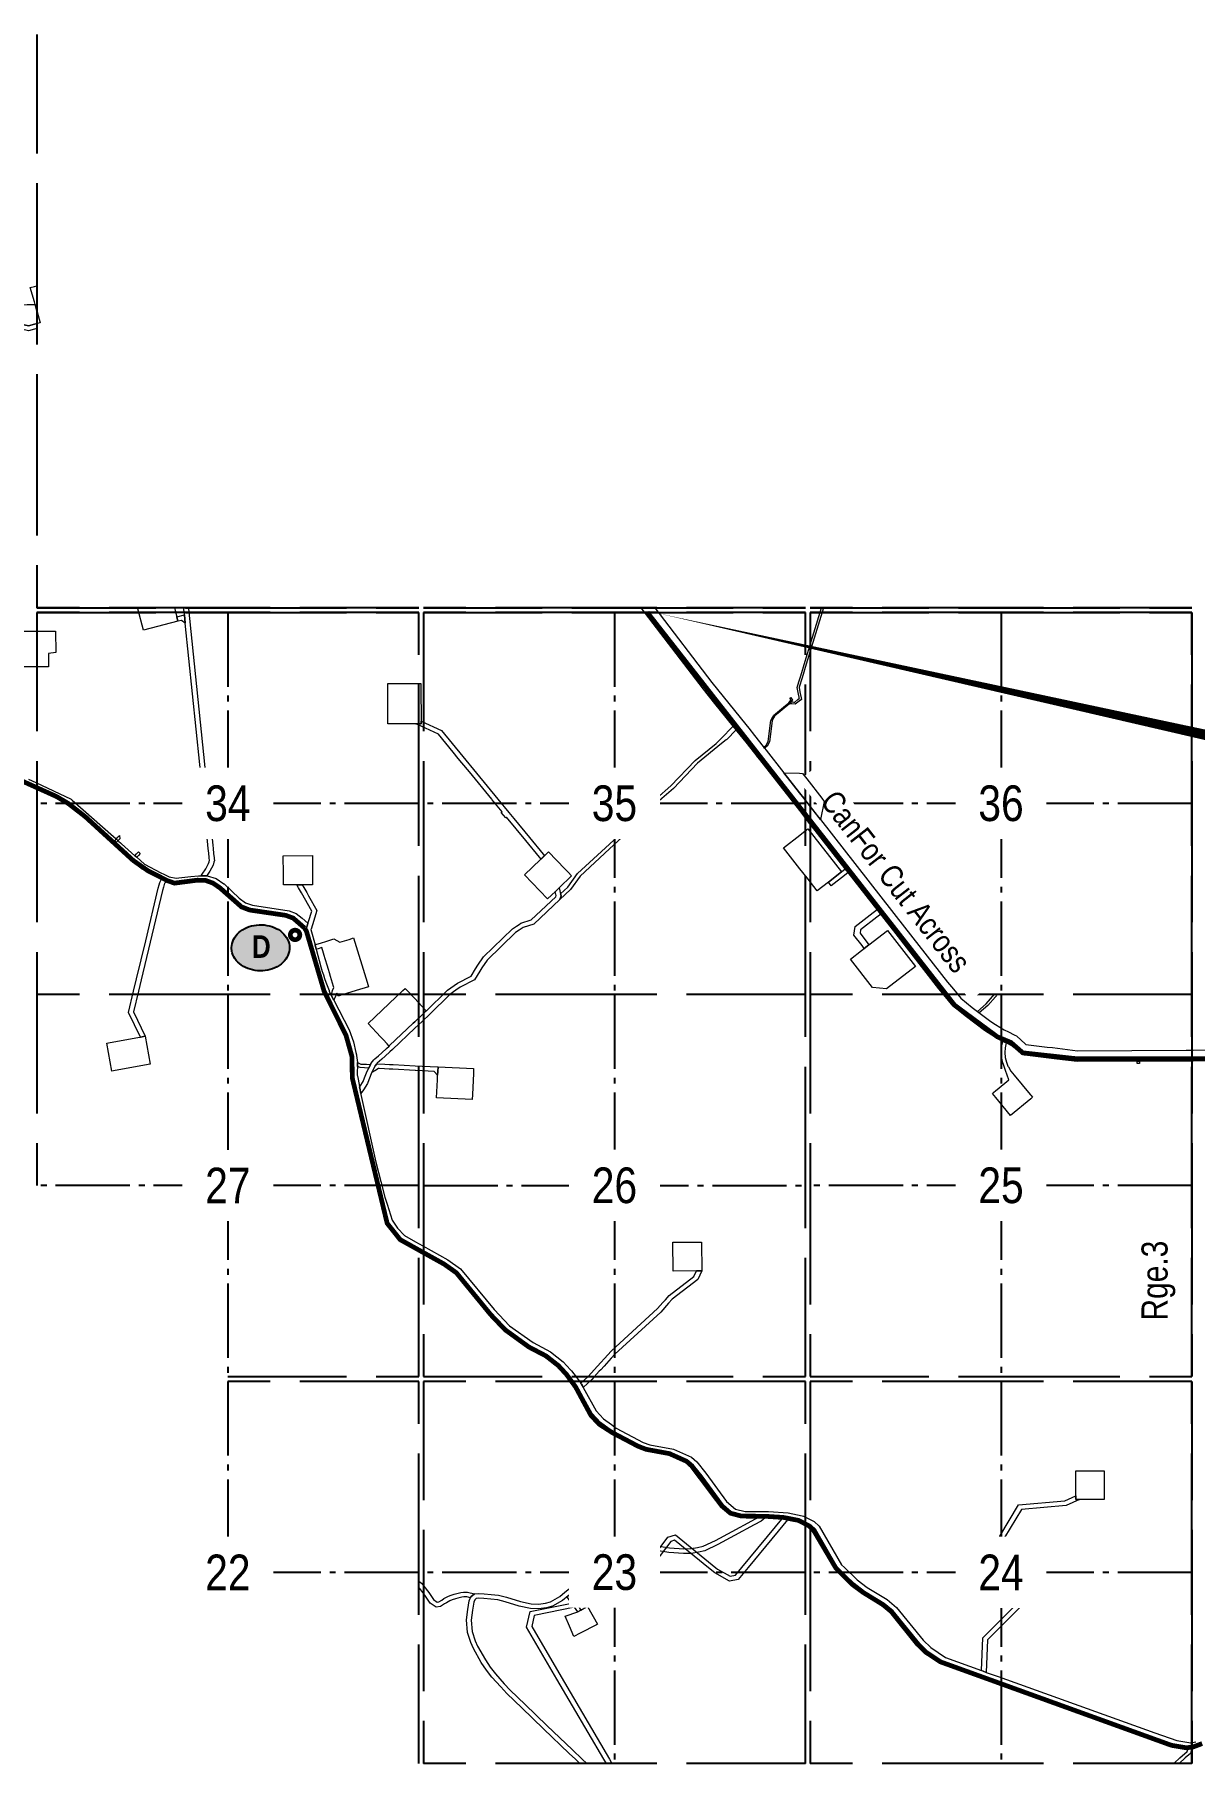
# Model space of a CAD drawing. Extents: x 399452 to 415540, y 6060435 to 6067869.
# Drawn here: x 410465 to 410953, y 6060435 to 6061162 of the extents above; entities that cross this region are included whole.
import ezdxf
from ezdxf.enums import TextEntityAlignment as Align

# ---------------------------------------------------------------- set-up
doc = ezdxf.new("R2010")
doc.units = 0
doc.header["$LTSCALE"] = 5
doc.linetypes.add('foc-QUARTERLINE', pattern=[33, 25, -3, 2, -3])
doc.linetypes.add('foc-UNSURVEYED', pattern=[12.5, 10, -2.5])
for name, color, linetype in [('33', 20, 'Continuous'), ('L-QSEC', 8, 'foc-QUARTERLINE'), ('L-USEC', 7, 'foc-UNSURVEYED'), ('P-PROPOSED', 10, 'Continuous'), ('S-7', 6, 'Continuous')]:
    doc.layers.add(name, color=color, linetype=linetype)
doc.layers.add('AS-ROUTEMAP', color=35, linetype='Continuous', lineweight=0)
doc.styles.add('100L', font='ARIALN.TTF', dxfattribs={"height": 11})
doc.styles.add('120', font='ARIALN.TTF', dxfattribs={"height": 13})
doc.styles.add('BOLD', font='ARIALNB.TTF')
doc.styles.add('TXT', font='ARIALN.TTF', dxfattribs={"height": 0.2})

# ---------------------------------------------------------------- blocks, each defined once
blk = doc.blocks.new('AA')
at = {"const_width": 4}
blk.add_lwpolyline([(-1, 0, 1), (1, 0, 1)], format="xyb", close=True, dxfattribs=at)
blk.add_circle((0, 0), 2)
blk = doc.blocks.new('Route_Letters')
h = blk.add_hatch(color=255)
h.dxf.hatch_style = 1
edge = h.paths.add_edge_path()
edge.add_ellipse((-0.12, 0.46), major_axis=(-11.97, 0), ratio=0.789318, start_angle=0, end_angle=360)
at = {"color": 5}
blk.add_open_spline([(-12.34, 0.46), (-12.34, -0.25), (-12.24, -0.97), (-11.72, -2.79), (-11.14, -3.88), (-9.56, -5.81), (-8.54, -6.66), (-6.22, -8.02), (-4.9, -8.54), (-2.12, -9.17), (-0.66, -9.3), (2.22, -9.13), (3.64, -8.84), (6.27, -7.89), (7.48, -7.22), (9.54, -5.6), (10.38, -4.64), (11.6, -2.54), (11.97, -1.4), (12.18, 0.91), (12.02, 2.08), (11.2, 4.3), (10.54, 5.35), (8.8, 7.2), (7.72, 7.99), (5.29, 9.24), (3.93, 9.68), (1.11, 10.18), (-0.35, 10.23), (-3.22, 9.91), (-4.61, 9.55), (-7.16, 8.47), (-8.32, 7.75), (-10.24, 6.02), (-11, 5.02), (-12.05, 2.86), (-12.32, 1.7), (-12.34, 0.52), (-12.34, 0.49), (-12.34, 0.46)], degree=3, knots=[0, 0, 0, 0, 0.219529, 0.219529, 0.575727, 0.575727, 0.931924, 0.931924, 1.288121, 1.288121, 1.644318, 1.644318, 2.000515, 2.000515, 2.356712, 2.356712, 2.712909, 2.712909, 3.069107, 3.069107, 3.425304, 3.425304, 3.781501, 3.781501, 4.137698, 4.137698, 4.493895, 4.493895, 4.850092, 4.850092, 5.20629, 5.20629, 5.562487, 5.562487, 5.918684, 5.918684, 6.274881, 6.274881, 6.283185, 6.283185, 6.283185, 6.283185], dxfattribs=at)
at = {"color": 14, "style": 'BOLD'}
blk.add_attdef('A', text='', height=9.5, dxfattribs=at).set_placement((0.22, 0.98), align=Align.MIDDLE)

msp = doc.modelspace()

# ---------------------------------------------------------------- linework, layer by layer
at = {"layer": 'AS-ROUTEMAP', "flags": 128}
for points in [[(410466.173, 6061045.717), (410465.411, 6061048.553), (410465.1, 6061049.637), (410463.372, 6061055.648), (410465.081, 6061056.121), (410466.173, 6061056.424)], [(410466.173, 6061038.411), (410465.133, 6061038.131), (410462.622, 6061037.456), (410462.119, 6061037.567), (410423.738, 6061046.091), (410402.911, 6061044.711), (410387.973, 6061042.591), (410385.842, 6061042.299), (410385.13, 6061043.062), (410385.549, 6061043.451), (410386.596, 6061044.424), (410402.689, 6061046.698), (410423.876, 6061048.105), (410451.568, 6061041.954), (410462.113, 6061039.612), (410462.56, 6061039.513), (410465.127, 6061040.201), (410466.173, 6061040.482)], [(410524.027, 6060920.953), (410524.157, 6060920.451), (410524.317, 6060919.831), (410525.006, 6060917.167), (410525.506, 6060915.232), (410510.996, 6060911.481), (410508.688, 6060920.408), (410508.547, 6060920.953)], [(410529.952, 6060920.953), (410530.002, 6060920.467), (410538.239, 6060840.09), (410540.184, 6060821.103), (410540.339, 6060819.597), (410540.544, 6060817.588), (410540.569, 6060817.345), (410540.725, 6060815.824), (410540.777, 6060815.317), (410540.857, 6060814.542), (410540.647, 6060813.824), (410540.301, 6060812.636), (410538.958, 6060810.097), (410538.132, 6060808.794), (410537.74, 6060808.176), (410535.369, 6060808.168), (410535.788, 6060808.829), (410537.228, 6060811.101), (410538.438, 6060813.391), (410538.621, 6060814.017), (410538.828, 6060814.727), (410538.748, 6060815.511), (410538.696, 6060816.018), (410538.54, 6060817.539), (410538.527, 6060817.664), (410538.321, 6060819.672), (410538.167, 6060821.178), (410536.23, 6060840.084), (410528.604, 6060914.497), (410528.244, 6060918.004), (410528.013, 6060920.264), (410527.993, 6060920.461), (410527.961, 6060920.773), (410527.942, 6060920.953)], [(410797.325, 6060920.953), (410790.079, 6060897.184), (410788.312, 6060891.393), (410787.137, 6060887.537), (410787.099, 6060887.409), (410787.076, 6060887.333), (410787.1, 6060887.209), (410787.561, 6060884.809), (410787.909, 6060882.997), (410788.029, 6060882.372), (410787.12, 6060881.685), (410787.044, 6060881.628), (410785.457, 6060880.417), (410783.927, 6060880.5), (410783.032, 6060880.539), (410783.433, 6060881.045), (410783.656, 6060881.327), (410784.324, 6060881.289), (410784.853, 6060881.258), (410785.203, 6060881.238), (410786.58, 6060882.279), (410787.116, 6060882.684), (410787.151, 6060882.71), (410787.115, 6060882.892), (410787.045, 6060883.258), (410786.792, 6060884.577), (410786.254, 6060887.376), (410786.551, 6060888.356), (410787.09, 6060890.117), (410787.727, 6060892.215), (410790.07, 6060899.894), (410796.49, 6060920.953)], [(410462.66, 6060848.822), (410465.679, 6060847.394), (410480.626, 6060840.325), (410481.069, 6060839.933), (410498.355, 6060824.635), (410499.48, 6060823.639), (410500.229, 6060822.977), (410500.644, 6060822.609), (410501.386, 6060821.953), (410501.786, 6060821.599), (410507.455, 6060816.581), (410508.203, 6060815.919), (410511.469, 6060813.029), (410518.302, 6060809.438), (410519.642, 6060808.773), (410521.863, 6060807.687), (410521.863, 6060807.687), (410524.723, 6060807.171), (410525.93, 6060807.297), (410530.929, 6060807.823), (410534.2, 6060808.165), (410535.369, 6060808.168), (410537.74, 6060808.176), (410537.89, 6060808.177), (410541.627, 6060806.975), (410544.831, 6060804.837), (410544.945, 6060804.729), (410551.277, 6060798.774), (410553.992, 6060796.786), (410556.989, 6060795.73), (410572.304, 6060793.447), (410575.312, 6060792.289), (410577.816, 6060790.329), (410580.282, 6060788.226), (410580.241, 6060788.091), (410579.913, 6060787.039), (410579.544, 6060785.853), (410578.8, 6060786.487), (410576.369, 6060788.559), (410574.173, 6060790.279), (410571.718, 6060791.224), (410556.436, 6060793.503), (410552.914, 6060794.743), (410549.814, 6060797.013), (410544.955, 6060801.583), (410543.404, 6060803.042), (410540.624, 6060804.897), (410537.535, 6060805.891), (410534.323, 6060805.88), (410531.167, 6060805.551), (410526.168, 6060805.025), (410524.637, 6060804.865), (410521.142, 6060805.495), (410520.972, 6060805.579), (410518.585, 6060806.749), (410517.24, 6060807.416), (410510.161, 6060811.135), (410499.86, 6060820.257), (410499.115, 6060820.917), (410498.652, 6060821.319), (410497.908, 6060821.985), (410496.784, 6060822.981), (410479.355, 6060838.399), (410476.136, 6060839.92), (410465.687, 6060844.858), (410462.668, 6060846.285)], [(410694.731, 6060434.703), (410692.86, 6060436.493), (410690.304, 6060438.94), (410679.499, 6060449.25), (410670.323, 6060458.073), (410664.044, 6060464.147), (410661.411, 6060466.872), (410657.726, 6060471.059), (410655.383, 6060473.996), (410653.263, 6060477.193), (410649.908, 6060483.098), (410648.784, 6060485.59), (410647.422, 6060489.854), (410647.026, 6060495.046), (410647.545, 6060499.434), (410648.141, 6060503.084), (410648.843, 6060504.818), (410650.375, 6060506.002), (410652.199, 6060506.173), (410654.431, 6060506.091), (410657.41, 6060505.828), (410660.554, 6060505.441), (410663.824, 6060504.639), (410669.713, 6060502.809), (410674.202, 6060501.905), (410677.291, 6060501.703), (410680.235, 6060502.061), (410682.396, 6060502.72), (410686.265, 6060504.939), (410688.486, 6060506.694), (410690.9, 6060508.777), (410693.29, 6060510.936), (410695.658, 6060513.527), (410697.737, 6060516.449), (410698.072, 6060516.91), (410701.033, 6060520.988), (410702.986, 6060523.115), (410704.501, 6060524.217), (410706.285, 6060525.259), (410708.202, 6060526.204), (410708.378, 6060526.291), (410710.927, 6060527.093), (410714.848, 6060527.522), (410717.569, 6060527.595), (410720.374, 6060527.252), (410728.085, 6060526.133), (410732.457, 6060525.451), (410738.455, 6060524.984), (410741.543, 6060525.081), (410744.275, 6060525.492), (410746.65, 6060526.088), (410751.909, 6060528.541), (410758.856, 6060532.309), (410767.187, 6060536.826), (410769.98, 6060538.249), (410770.507, 6060538.685), (410773.653, 6060538.693), (410771.084, 6060536.568), (410768.117, 6060535.056), (410759.809, 6060530.552), (410752.808, 6060526.755), (410747.322, 6060524.196), (410744.668, 6060523.53), (410741.723, 6060523.086), (410738.409, 6060522.982), (410732.225, 6060523.464), (410727.788, 6060524.156), (410720.109, 6060525.27), (410717.474, 6060525.592), (410714.984, 6060525.526), (410711.34, 6060525.128), (410709.124, 6060524.43), (410708.21, 6060523.979), (410707.232, 6060523.497), (410705.596, 6060522.542), (410704.324, 6060521.616), (410702.584, 6060519.72), (410700.548, 6060516.917), (410699.36, 6060515.282), (410697.216, 6060512.268), (410694.701, 6060509.517), (410692.223, 6060507.278), (410689.759, 6060505.152), (410687.388, 6060503.278), (410683.195, 6060500.874), (410680.65, 6060500.098), (410677.347, 6060499.697), (410673.939, 6060499.918), (410669.218, 6060500.87), (410663.289, 6060502.712), (410660.192, 6060503.471), (410657.2, 6060503.84), (410654.306, 6060504.095), (410652.255, 6060504.171), (410651.138, 6060504.066), (410650.493, 6060503.567), (410650.078, 6060502.541), (410649.525, 6060499.155), (410649.034, 6060495.004), (410649.397, 6060490.239), (410650.653, 6060486.307), (410651.692, 6060484.005), (410654.967, 6060478.241), (410657.001, 6060475.174), (410659.259, 6060472.343), (410662.881, 6060468.227), (410665.459, 6060465.56), (410671.711, 6060459.512), (410680.882, 6060450.693), (410691.685, 6060440.385), (410695.744, 6060436.501), (410697.622, 6060434.703)], [(410705.925, 6060434.703), (410704.853, 6060436.526), (410685.084, 6060470.149), (410672.348, 6060491.976), (410673.794, 6060498.586), (410691.309, 6060502.188), (410692.91, 6060502.517), (410697.207, 6060503.401), (410708.273, 6060505.522), (410712.176, 6060506.271), (410715.281, 6060508.617), (410721.989, 6060516.975), (410724.767, 6060520.437), (410731.778, 6060529.835), (410735.077, 6060530.841), (410752.032, 6060517.055), (410752.741, 6060516.479), (410758.052, 6060513.468), (410760.326, 6060513.871), (410762.976, 6060517.085), (410780.465, 6060538.298), (410782.226, 6060538.188), (410782.852, 6060538.052), (410765.573, 6060517.092), (410761.4, 6060512.031), (410757.692, 6060511.374), (410751.609, 6060514.823), (410748.873, 6060517.047), (410734.642, 6060528.618), (410732.989, 6060528.114), (410726.349, 6060519.213), (410724.558, 6060516.982), (410716.684, 6060507.172), (410713.009, 6060504.395), (410708.28, 6060503.488), (410697.596, 6060501.44), (410694.162, 6060500.734), (410692.562, 6060500.404), (410675.469, 6060496.89), (410674.468, 6060492.31), (410686.809, 6060471.159), (410707.169, 6060436.533), (410708.244, 6060434.703)], [(410626.917, 6060511.322), (410628.079, 6060510.584), (410629.063, 6060509.328), (410631.172, 6060506.635), (410633.13, 6060503.609), (410634.704, 6060502.574), (410635.418, 6060502.699), (410636.674, 6060503.454), (410637.516, 6060504.048), (410639.154, 6060504.865), (410640.189, 6060505.39), (410641.848, 6060505.913), (410642.97, 6060506.181), (410644.603, 6060506.569), (410645.795, 6060506.769), (410647.371, 6060506.764), (410650.375, 6060506.002), (410648.843, 6060504.818), (410648.663, 6060504.374), (410647.118, 6060504.766), (410645.958, 6060504.77), (410645, 6060504.609), (410643.434, 6060504.236), (410642.382, 6060503.985), (410640.947, 6060503.533), (410640.052, 6060503.079), (410638.544, 6060502.327), (410637.766, 6060501.779), (410636.129, 6060500.794), (410634.268, 6060500.468), (410631.68, 6060502.17), (410629.543, 6060505.473), (410629.074, 6060506.072), (410626.917, 6060508.826)], [(410944.717, 6060434.703), (410944.931, 6060434.875), (410947.378, 6060437.042), (410950.479, 6060439.788), (410950.982, 6060441.458), (410951.126, 6060441.433), (410951.816, 6060441.311), (410952.542, 6060441.437), (410951.791, 6060438.948), (410951.138, 6060438.369), (410949.644, 6060437.046), (410946.999, 6060434.703)]]:
    msp.add_lwpolyline(points, dxfattribs=at)
for points in [[(410465.127, 6061040.201), (410462.56, 6061039.513), (410462.113, 6061039.612), (410451.568, 6061041.954), (410451.426, 6061048.239), (410462.088, 6061048.478), (410465.103, 6061048.546), (410465.411, 6061048.553), (410467.485, 6061040.834), (410465.127, 6061040.201)], [(410528.604, 6060914.497), (410526.992, 6060915.616), (410525.506, 6060915.232), (410525.006, 6060917.167), (410528.244, 6060918.004), (410528.604, 6060914.497)], [(410457.054, 6060911.067), (410458.076, 6060911.069), (410462.482, 6060911.082), (410465.497, 6060911.09), (410474.033, 6060911.115), (410474.059, 6060902.124), (410471.064, 6060901.64), (410471.08, 6060896.118), (410465.54, 6060896.102), (410463.554, 6060896.096), (410462.525, 6060896.093), (410462.055, 6060896.092), (410461.817, 6060896.091), (410460.242, 6060896.087), (410457.092, 6060896.078), (410456.096, 6060895.256), (410453.563, 6060893.165), (410450.989, 6060896.282), (410450.953, 6060910.45), (410456.056, 6060911.066), (410457.054, 6060911.067)], [(410624.876, 6060872.059), (410613.903, 6060872.024), (410613.848, 6060889.01), (410624.821, 6060889.045), (410627.106, 6060889.053), (410627.836, 6060889.055), (410627.841, 6060887.429), (410627.887, 6060873.27), (410627.891, 6060872.069), (410625.743, 6060872.062), (410624.876, 6060872.059)], [(410773.604, 6060862.719), (410772.513, 6060861.843), (410772.205, 6060862.237), (410773.212, 6060863.045), (410774.063, 6060864.641), (410775.19, 6060873.423), (410776.002, 6060875.071), (410776.262, 6060875.599), (410777.12, 6060876.307), (410777.947, 6060876.99), (410780.419, 6060879.03), (410782.669, 6060880.885), (410783.131, 6060881.469), (410783.642, 6060882.115), (410783.091, 6060882.895), (410783.495, 6060883.179), (410783.956, 6060882.527), (410784.263, 6060882.093), (410783.433, 6060881.045), (410783.032, 6060880.539), (410782.957, 6060880.477), (410780.71, 6060878.622), (410778.238, 6060876.582), (410777.032, 6060875.587), (410776.662, 6060875.282), (410776.331, 6060874.609), (410775.675, 6060873.277), (410774.546, 6060864.486), (410773.604, 6060862.719)], [(410664.872, 6060834.769), (410666.949, 6060832.246), (410673.517, 6060824.271), (410679.246, 6060817.313), (410679.883, 6060816.539), (410678.435, 6060815.153), (410677.798, 6060815.927), (410671.974, 6060823), (410663.908, 6060832.796), (410663.523, 6060832.478), (410661.617, 6060834.792), (410662.003, 6060835.11), (410657.859, 6060840.142), (410657.634, 6060840.414), (410648.232, 6060851.834), (410645.055, 6060855.692), (410643.547, 6060857.523), (410641.346, 6060860.196), (410635.188, 6060867.674), (410627.894, 6060871.063), (410625.743, 6060872.062), (410627.891, 6060872.069), (410627.887, 6060873.27), (410636.442, 6060869.295), (410660.217, 6060840.421), (410664.872, 6060834.769)], [(410690.77, 6060802.367), (410686.327, 6060798.195), (410686.843, 6060799.741), (410686.658, 6060800.561), (410689.637, 6060803.358), (410693.703, 6060809.054), (410707.194, 6060821.476), (410718.719, 6060832.087), (410724.742, 6060838.611), (410727.001, 6060840.605), (410733.069, 6060845.964), (410743.279, 6060856.622), (410752.192, 6060863.871), (410752.352, 6060864.036), (410754.086, 6060865.819), (410759.257, 6060871.147), (410760.527, 6060869.575), (410756.552, 6060865.487), (410756.406, 6060865.369), (410754.426, 6060863.757), (410744.298, 6060855.514), (410734.107, 6060844.882), (410729.271, 6060840.611), (410725.791, 6060837.539), (410719.779, 6060831.026), (410707.201, 6060819.446), (410694.832, 6060808.057), (410690.77, 6060802.367)], [(410499.818, 6060822.385), (410499.682, 6060822.232), (410499.592, 6060822.312), (410498.936, 6060822.897), (410499.074, 6060823.054), (410499.54, 6060823.586), (410500.243, 6060824.415), (410500.917, 6060825.155), (410501.006, 6060823.728), (410500.295, 6060822.918), (410499.818, 6060822.385)], [(410508.872, 6060816.662), (410508.203, 6060815.919), (410507.455, 6060816.581), (410508.129, 6060817.33), (410508.93, 6060818.222), (410509.674, 6060817.554), (410508.872, 6060816.662)], [(410582.116, 6060816.622), (410582.188, 6060804.412), (410579.024, 6060804.414), (410577.877, 6060804.414), (410575.575, 6060804.408), (410574, 6060804.403), (410573.497, 6060804.402), (410572.489, 6060804.392), (410569.987, 6060804.368), (410569.924, 6060811.031), (410569.91, 6060812.538), (410569.905, 6060813.04), (410569.891, 6060814.547), (410569.873, 6060816.488), (410582.116, 6060816.622)], [(410684.497, 6060801.585), (410681.168, 6060798.398), (410671.492, 6060808.507), (410681.6, 6060818.183), (410688.37, 6060811.111), (410689.757, 6060809.662), (410691.277, 6060808.075), (410686.083, 6060803.103), (410684.497, 6060801.585)], [(410511.762, 6060740.644), (410509.719, 6060740.28), (410504.733, 6060750.618), (410506.887, 6060759.603), (410508.141, 6060764.833), (410511.959, 6060780.749), (410517.268, 6060802.886), (410517.629, 6060804.39), (410517.869, 6060805.392), (410518.585, 6060806.75), (410520.972, 6060805.579), (410519.842, 6060805.049), (410519.454, 6060803.431), (410519.093, 6060801.927), (410513.902, 6060780.282), (410510.084, 6060764.367), (410508.943, 6060759.609), (410506.842, 6060750.845), (410511.762, 6060740.644)], [(410603.675, 6060718.094), (410602.514, 6060716.576), (410602.082, 6060718.824), (410602.011, 6060719.199), (410602.302, 6060719.656), (410603.547, 6060721.616), (410603.682, 6060721.962), (410604.405, 6060723.818), (410604.979, 6060725.289), (410605.26, 6060726.009), (410605.884, 6060727.237), (410606.643, 6060728.73), (410606.869, 6060729.185), (410606.919, 6060729.279), (410607.96, 6060730.677), (410608.311, 6060730.977), (410608.473, 6060731.116), (410609.91, 6060732.346), (410611.43, 6060733.648), (410613.389, 6060735.504), (410614.477, 6060736.535), (410614.666, 6060736.714), (410624.595, 6060746.123), (410625.281, 6060746.772), (410628.286, 6060749.62), (410630.074, 6060751.314), (410630.134, 6060751.371), (410638.72, 6060759.728), (410639.049, 6060759.963), (410643.256, 6060762.968), (410649.027, 6060765.954), (410650.861, 6060768.991), (410651.767, 6060770.52), (410654.22, 6060773.992), (410666.398, 6060785.802), (410668.125, 6060786.932), (410669.14, 6060787.653), (410669.915, 6060788.204), (410674.265, 6060789.611), (410684.592, 6060799.306), (410684.772, 6060799.844), (410684.4, 6060801.492), (410684.497, 6060801.585), (410686.083, 6060803.103), (410686.658, 6060800.561), (410686.843, 6060799.741), (410686.327, 6060798.195), (410675.305, 6060787.848), (410670.822, 6060786.398), (410669.25, 6060785.281), (410667.651, 6060784.236), (410655.744, 6060772.686), (410653.443, 6060769.427), (410652.633, 6060768.065), (410650.45, 6060764.44), (410644.3, 6060761.26), (410642.498, 6060759.972), (410640.004, 6060758.191), (410631.517, 6060749.93), (410628.295, 6060746.877), (410625.289, 6060744.029), (410615.843, 6060735.078), (410614.755, 6060734.047), (410612.802, 6060732.198), (410611.371, 6060730.97), (410609.429, 6060729.306), (410609.246, 6060729.069), (410608.625, 6060728.222), (410608.013, 6060727.018), (410607.184, 6060725.387), (410607.083, 6060725.185), (410606.508, 6060723.711), (410605.937, 6060722.246), (410605.355, 6060720.775), (410605.34, 6060720.715), (410603.675, 6060718.094)], [(410599.482, 6060781.992), (410605.132, 6060763.389), (410605.699, 6060761.423), (410600.541, 6060759.858), (410596.441, 6060758.613), (410595.311, 6060758.27), (410594.986, 6060758.172), (410593.018, 6060757.574), (410592.406, 6060758.808), (410591.596, 6060756.847), (410591.343, 6060756.232), (410591.163, 6060755.803), (410589.96, 6060758.141), (410590.159, 6060758.613), (410590.413, 6060759.226), (410590.664, 6060759.831), (410591.225, 6060761.18), (410591.048, 6060761.535), (410589.745, 6060765.825), (410589.309, 6060767.26), (410588.871, 6060768.703), (410588.327, 6060770.495), (410586.946, 6060775.041), (410586.89, 6060775.226), (410586.365, 6060776.954), (410586.074, 6060777.911), (410584.544, 6060777.449), (410584.067, 6060777.304), (410583.744, 6060777.211), (410583.238, 6060779.146), (410583.486, 6060779.216), (410583.963, 6060779.361), (410585.494, 6060779.823), (410586.451, 6060780.115), (410587.407, 6060780.406), (410591.232, 6060781.571), (410593.727, 6060780.238), (410597.569, 6060781.411), (410599.482, 6060781.992)], [(410614.666, 6060736.714), (410614.477, 6060736.535), (410614.353, 6060736.668), (410613.668, 6060737.398), (410611.97, 6060739.209), (410610.878, 6060740.373), (410605.593, 6060746.011), (410620.264, 6060759.912), (410621.187, 6060760.787), (410622.003, 6060759.917), (410625.249, 6060756.457), (410628.275, 6060753.232), (410629.39, 6060752.043), (410630.074, 6060751.314), (410628.286, 6060749.62), (410625.28, 6060746.772), (410624.595, 6060746.123), (410614.666, 6060736.714)], [(410499.11, 6060726.211), (410497.647, 6060725.944), (410495.541, 6060737.748), (410497.006, 6060738.014), (410508.702, 6060740.099), (410509.719, 6060740.28), (410511.762, 6060740.644), (410513.865, 6060728.841), (410499.11, 6060726.211)], [(410884.543, 6060714.336), (410876.071, 6060707.335), (410869.887, 6060714.812), (410868.43, 6060716.574), (410868.943, 6060716.999), (410869.876, 6060717.77), (410870.466, 6060718.259), (410875.359, 6060722.305), (410873.979, 6060726.208), (410873.544, 6060727.437), (410873.245, 6060728.285), (410872.944, 6060729.14), (410872.918, 6060729.21), (410872.863, 6060729.43), (410872.367, 6060731.437), (410872.154, 6060733.718), (410872.283, 6060736.005), (410872.803, 6060738.496), (410874.192, 6060737.813), (410873.774, 6060735.809), (410873.657, 6060733.745), (410873.849, 6060731.687), (410874.318, 6060729.791), (410874.345, 6060729.68), (410874.99, 6060728.12), (410875.135, 6060727.77), (410876.2, 6060725.998), (410877.601, 6060724.304), (410884.373, 6060716.11), (410884.476, 6060715.986), (410884.592, 6060715.845), (410885.243, 6060715.058), (410885.31, 6060714.976), (410884.543, 6060714.336)], [(410606.643, 6060728.73), (410605.884, 6060727.237), (410604.109, 6060727.35), (410602.282, 6060727.466), (410601.067, 6060727.939), (410601.079, 6060729.189), (410601.061, 6060729.55), (410602.594, 6060728.953), (410604.877, 6060728.827), (410606.643, 6060728.73)], [(410635.055, 6060727.773), (410634.954, 6060725.777), (410634.879, 6060724.278), (410633.457, 6060725.851), (410628.362, 6060726.109), (410625.568, 6060726.249), (410625.347, 6060726.261), (410616.023, 6060726.731), (410614.524, 6060726.807), (410612.524, 6060726.909), (410610.219, 6060727.026), (410609.998, 6060727.037), (410608.446, 6060726.128), (410607.184, 6060725.387), (410608.013, 6060727.018), (410608.625, 6060728.222), (410609.246, 6060729.069), (410612.629, 6060728.905), (410614.627, 6060728.805), (410616.125, 6060728.729), (410625.34, 6060728.264), (410628.356, 6060728.112), (410635.055, 6060727.773)], [(410649.48, 6060716.111), (410649.376, 6060714.04), (410634.401, 6060714.796), (410634.778, 6060722.284), (410634.854, 6060723.781), (410634.879, 6060724.279), (410634.954, 6060725.777), (410635.055, 6060727.773), (410650.031, 6060727.017), (410649.93, 6060725.021), (410649.48, 6060716.111)], [(410930.342, 6060729.242), (410929.987, 6060729.24), (410929.342, 6060729.238), (410929.338, 6060730.137), (410930.338, 6060730.142), (410930.342, 6060729.242)], [(410746.116, 6060641.921), (410743.887, 6060641.9), (410733.963, 6060641.808), (410733.876, 6060653.994), (410746.003, 6060654.072), (410746.116, 6060641.921)], [(410699.754, 6060596.167), (410696.161, 6060592.879), (410695.813, 6060593.509), (410695.419, 6060594.221), (410695.222, 6060594.576), (410695.151, 6060594.674), (410698.033, 6060597.31), (410698.325, 6060597.578), (410700.827, 6060600.333), (410707.922, 6060608.15), (410708.042, 6060608.282), (410727.412, 6060626.044), (410729.733, 6060628.629), (410730.735, 6060629.746), (410732.338, 6060631.533), (410742.794, 6060639.594), (410743.887, 6060641.9), (410746.116, 6060641.921), (410744.4, 6060638.3), (410733.637, 6060630.002), (410732.104, 6060628.291), (410728.768, 6060624.566), (410709.466, 6060606.866), (410707.932, 6060605.177), (410704.946, 6060601.888), (410703.542, 6060600.341), (410702.931, 6060599.668), (410700.798, 6060597.318), (410699.754, 6060596.167)], [(410915.527, 6060546.177), (410915.528, 6060545.796), (410909.737, 6060545.771), (410905.137, 6060545.75), (410903.534, 6060545.743), (410903.533, 6060546.131), (410903.528, 6060547.223), (410903.481, 6060557.738), (410915.476, 6060557.791), (410915.527, 6060546.177)], [(410903.533, 6060546.131), (410903.534, 6060545.743), (410905.137, 6060545.75), (410899.477, 6060543.235), (410880.635, 6060541.603), (410873.502, 6060529.761), (410873.311, 6060523.2), (410877.15, 6060517.304), (410880.637, 6060511.947), (410882.801, 6060503.052), (410870.732, 6060490.982), (410866.384, 6060486.634), (410865.785, 6060473.023), (410864.495, 6060473.486), (410863.816, 6060473.735), (410864.421, 6060487.498), (410870.721, 6060493.798), (410880.593, 6060503.671), (410878.776, 6060511.143), (410874.767, 6060517.3), (410871.295, 6060522.634), (410871.519, 6060530.343), (410879.448, 6060543.507), (410898.971, 6060545.198), (410903.528, 6060547.223), (410903.533, 6060546.131)], [(410694.816, 6060489.446), (410692.215, 6060488.089), (410690.332, 6060492.409), (410688.505, 6060496.598), (410693.881, 6060498.479), (410695.194, 6060499.217), (410697.519, 6060500.524), (410697.938, 6060500.76), (410702.142, 6060493.265), (410701.715, 6060493.042), (410694.816, 6060489.446)], [(410695.194, 6060499.217), (410693.881, 6060498.479), (410693.196, 6060499.475), (410692.526, 6060500.397), (410691.268, 6060502.179), (410689.38, 6060504.853), (410689.417, 6060504.882), (410689.759, 6060505.152), (410690.533, 6060505.819), (410692.87, 6060502.509), (410694.129, 6060500.727), (410695.194, 6060499.217)]]:
    msp.add_lwpolyline(points, close=True, dxfattribs=at)
at = {"layer": 'L-QSEC', "color": 253, "ltscale": 0.25}
for p, q in [((410546.545, 6060918.943), (410546.545, 6060838.572)), ((410709.298, 6060918.943), (410709.298, 6060838.572)), ((410872.051, 6060918.943), (410872.051, 6060838.572)), ((410546.545, 6060838.572), (410466.173, 6060838.572)), ((410546.545, 6060838.572), (410546.545, 6060758.2)), ((410626.917, 6060838.572), (410546.545, 6060838.572)), ((410709.298, 6060838.572), (410628.926, 6060838.572)), ((410709.298, 6060838.572), (410709.298, 6060758.2)), ((410789.67, 6060838.572), (410709.298, 6060838.572)), ((410872.051, 6060838.572), (410791.679, 6060838.572)), ((410872.051, 6060838.572), (410872.051, 6060758.2)), ((410952.423, 6060838.572), (410872.051, 6060838.572)), ((410546.545, 6060758.2), (410546.545, 6060677.828)), ((410709.298, 6060758.2), (410709.298, 6060677.828)), ((410872.051, 6060758.2), (410872.051, 6060677.828)), ((410546.545, 6060677.828), (410466.173, 6060677.828)), ((410546.545, 6060677.828), (410546.545, 6060597.456)), ((410626.917, 6060677.828), (410546.545, 6060677.828)), ((410628.926, 6060677.828), (410709.298, 6060677.828)), ((410709.298, 6060677.828), (410709.298, 6060597.456)), ((410709.298, 6060677.828), (410789.67, 6060677.828)), ((410872.051, 6060677.828), (410791.679, 6060677.828)), ((410872.051, 6060677.828), (410872.051, 6060597.456)), ((410952.423, 6060677.828), (410872.051, 6060677.828)), ((410546.545, 6060595.447), (410546.545, 6060515.075)), ((410709.298, 6060595.447), (410709.298, 6060515.075)), ((410872.051, 6060595.447), (410872.051, 6060515.075)), ((410626.917, 6060515.075), (410546.545, 6060515.075)), ((410709.298, 6060515.075), (410628.926, 6060515.075)), ((410709.298, 6060515.075), (410709.298, 6060434.703)), ((410789.67, 6060515.075), (410709.298, 6060515.075)), ((410872.051, 6060515.075), (410791.679, 6060515.075)), ((410952.423, 6060515.075), (410872.051, 6060515.075)), ((410872.051, 6060515.075), (410872.051, 6060434.703))]:
    msp.add_line(p, q, dxfattribs=at)
at = {"layer": 'L-USEC', "color": 253}
for p, q in [((410466.173, 6061162.068), (410466.173, 6061081.697)), ((410466.173, 6061081.697), (410466.173, 6061001.325)), ((410466.173, 6061001.325), (410466.173, 6060920.953)), ((410466.173, 6060918.943), (410466.173, 6060838.572)), ((410626.917, 6060838.572), (410626.917, 6060918.943)), ((410628.926, 6060918.943), (410628.926, 6060838.572)), ((410789.67, 6060838.572), (410789.67, 6060918.943)), ((410791.679, 6060918.943), (410791.679, 6060838.572)), ((410466.173, 6060838.572), (410466.173, 6060758.2)), ((410626.917, 6060758.2), (410626.917, 6060838.572)), ((410628.926, 6060838.572), (410628.926, 6060758.2)), ((410789.67, 6060758.2), (410789.67, 6060838.572)), ((410791.679, 6060838.572), (410791.679, 6060758.2)), ((410466.173, 6060758.2), (410466.173, 6060677.828)), ((410546.545, 6060758.2), (410466.173, 6060758.2)), ((410626.917, 6060758.2), (410546.545, 6060758.2)), ((410626.917, 6060677.828), (410626.917, 6060758.2)), ((410628.926, 6060758.2), (410628.926, 6060677.828)), ((410709.298, 6060758.2), (410628.926, 6060758.2)), ((410789.67, 6060758.2), (410709.298, 6060758.2)), ((410789.67, 6060677.828), (410789.67, 6060758.2)), ((410791.679, 6060758.2), (410791.679, 6060677.828)), ((410872.051, 6060758.2), (410791.679, 6060758.2)), ((410952.423, 6060758.2), (410872.051, 6060758.2)), ((410626.917, 6060597.456), (410626.917, 6060677.828)), ((410628.926, 6060677.828), (410628.926, 6060597.456)), ((410789.67, 6060597.456), (410789.67, 6060677.828)), ((410791.679, 6060677.828), (410791.679, 6060597.456)), ((410546.545, 6060597.456), (410626.917, 6060597.456)), ((410626.917, 6060595.447), (410546.545, 6060595.447)), ((410626.917, 6060515.075), (410626.917, 6060595.447)), ((410628.926, 6060597.456), (410709.298, 6060597.456)), ((410628.926, 6060595.447), (410628.926, 6060515.075)), ((410709.298, 6060595.447), (410628.926, 6060595.447)), ((410709.298, 6060597.456), (410789.67, 6060597.456)), ((410789.67, 6060595.447), (410709.298, 6060595.447)), ((410789.67, 6060515.075), (410789.67, 6060595.447)), ((410791.679, 6060597.456), (410872.051, 6060597.456)), ((410791.679, 6060595.447), (410791.679, 6060515.075)), ((410872.051, 6060595.447), (410791.679, 6060595.447)), ((410872.051, 6060597.456), (410952.423, 6060597.456)), ((410952.423, 6060595.447), (410872.051, 6060595.447)), ((410626.917, 6060434.703), (410626.917, 6060515.075)), ((410628.926, 6060515.075), (410628.926, 6060434.703)), ((410789.67, 6060434.703), (410789.67, 6060515.075)), ((410791.679, 6060515.075), (410791.679, 6060434.703)), ((410709.298, 6060434.703), (410628.926, 6060434.703)), ((410789.67, 6060434.703), (410709.298, 6060434.703)), ((410872.051, 6060434.703), (410791.679, 6060434.703)), ((410952.423, 6060434.703), (410872.051, 6060434.703))]:
    msp.add_line(p, q, dxfattribs=at)
at = {"layer": 'L-USEC'}
for p, q in [((410546.545, 6060920.953), (410466.173, 6060920.953)), ((410466.173, 6060920.953), (410546.545, 6060920.953)), ((410546.545, 6060918.943), (410466.173, 6060918.943)), ((410466.173, 6060918.943), (410546.545, 6060918.943)), ((410626.917, 6060920.953), (410546.545, 6060920.953)), ((410546.545, 6060920.953), (410626.917, 6060920.953)), ((410626.917, 6060918.943), (410546.545, 6060918.943)), ((410546.545, 6060918.943), (410626.917, 6060918.943)), ((410709.298, 6060920.953), (410628.926, 6060920.953)), ((410628.926, 6060920.953), (410709.298, 6060920.953)), ((410709.298, 6060918.943), (410628.926, 6060918.943)), ((410628.926, 6060918.943), (410709.298, 6060918.943)), ((410789.67, 6060920.953), (410709.298, 6060920.953)), ((410709.298, 6060920.953), (410789.67, 6060920.953)), ((410789.67, 6060918.943), (410709.298, 6060918.943)), ((410709.298, 6060918.943), (410789.67, 6060918.943)), ((410872.051, 6060920.953), (410791.679, 6060920.953)), ((410791.679, 6060920.953), (410872.051, 6060920.953)), ((410872.051, 6060918.943), (410791.679, 6060918.943)), ((410791.679, 6060918.943), (410872.051, 6060918.943)), ((410952.423, 6060920.953), (410872.051, 6060920.953)), ((410872.051, 6060920.953), (410952.423, 6060920.953)), ((410952.423, 6060918.943), (410872.051, 6060918.943)), ((410872.051, 6060918.943), (410952.423, 6060918.943)), ((410952.423, 6060838.572), (410952.423, 6060918.943)), ((410952.423, 6060918.943), (410952.423, 6060838.572)), ((410952.423, 6060918.943), (410952.423, 6060838.572)), ((410952.423, 6060838.572), (410952.423, 6060918.943)), ((410952.423, 6060758.2), (410952.423, 6060838.572)), ((410952.423, 6060838.572), (410952.423, 6060758.2)), ((410952.423, 6060838.572), (410952.423, 6060758.2)), ((410952.423, 6060758.2), (410952.423, 6060838.572)), ((410952.423, 6060677.828), (410952.423, 6060758.2)), ((410952.423, 6060758.2), (410952.423, 6060677.828)), ((410952.423, 6060758.2), (410952.423, 6060677.828)), ((410952.423, 6060677.828), (410952.423, 6060758.2)), ((410952.423, 6060597.456), (410952.423, 6060677.828)), ((410952.423, 6060677.828), (410952.423, 6060597.456)), ((410952.423, 6060677.828), (410952.423, 6060597.456)), ((410952.423, 6060597.456), (410952.423, 6060677.828)), ((410952.423, 6060515.075), (410952.423, 6060595.447)), ((410952.423, 6060595.447), (410952.423, 6060515.075)), ((410952.423, 6060595.447), (410952.423, 6060515.075)), ((410952.423, 6060515.075), (410952.423, 6060595.447)), ((410952.423, 6060434.703), (410952.423, 6060515.075)), ((410952.423, 6060515.075), (410952.423, 6060434.703)), ((410952.423, 6060515.075), (410952.423, 6060434.703)), ((410952.423, 6060434.703), (410952.423, 6060515.075))]:
    msp.add_line(p, q, dxfattribs=at)
at = {"layer": 'P-PROPOSED', "color": 90, "flags": 128}
msp.add_lwpolyline([(410331.772, 6060861.503, 1.998, 1.998, 0), (410332.555, 6060860.575, 1.998, 1.998, 0), (410420.945, 6060859.79, 1.998, 1.998, 0), (410426.533, 6060859.765, 1.998, 1.998, 0), (410430.498, 6060859.328, 1.998, 1.998, 0), (410434.583, 6060858.185, 1.998, 1.998, 0), (410441.711, 6060854.849, 1.998, 1.998, 0), (410455.964, 6060849.811, 1.998, 1.998, 0), (410474.325, 6060841.539, 1.998, 1.998, 0), (410479.304, 6060838.615, 1.998, 1.998, 0), (410486.496, 6060833.045, 1.998, 1.998, 0), (410506.724, 6060814.572, 1.998, 1.998, 0), (410513.073, 6060810.156, 1.998, 1.998, 0), (410521.102, 6060806.113, 1.998, 1.998, 0), (410524.027, 6060805.056, 1.998, 1.998, 0), (410533.674, 6060806.3, 1.998, 1.998, 0), (410537.035, 6060806.238, 1.998, 1.998, 0), (410540.247, 6060805.089, 1.998, 1.998, 0), (410543.205, 6060803.075, 1.998, 1.998, 0), (410552.319, 6060795.055, 1.998, 1.998, 0), (410555.741, 6060793.749, 1.998, 1.998, 0), (410570.893, 6060791.52, 1.998, 1.998, 0), (410574.085, 6060790.328, 1.998, 1.998, 0), (410578.873, 6060786.137, 0, 0, 0)], format="xyseb", dxfattribs=at)

# ---------------------------------------------------------------- block references
at = {"xscale": 0.9988142995850777, "yscale": 0.9988142995850777, "zscale": 0.9988142995850777}
msp.add_blockref('Route_Letters', (410560.44, 6060777.388), dxfattribs=at).add_auto_attribs({'A': 'D'})
msp.add_blockref('AA', (410574.85, 6060783.273), dxfattribs=at)

# ---------------------------------------------------------------- texts
at = {"style": '100L'}
msp.add_text('Rge.3', height=10.987, rotation=89.999962, dxfattribs=at).set_placement((410942.174, 6060637.838), align=Align.CENTER)

# ---------------------------------------------------------------- next in the draw order: texts
at = {"layer": '33', "insert": (410831.595, 6060808.679), "char_height": 9.48874, "width": 114.52492, "attachment_point": 2, "rotation": 307.983292, "style": 'TXT', "bg_fill": 3, "box_fill_scale": 1.15, "bg_fill_color": 256, "bg_fill_true_color": 256, "bg_fill_transparency": 0}
msp.add_mtext('CanFor Cut Across', dxfattribs=at)
at = {"layer": 'S-7', "char_height": 14.9822, "width": 23.28069, "attachment_point": 5, "style": '120', "bg_fill": 3, "box_fill_scale": 1.5, "bg_fill_color": 256}
for s, insert, bg_fill_transparency in [('34', (410546.545, 6060838.572), 13369441), ('27', (410546.545, 6060677.828), 13369446), ('22', (410546.545, 6060515.075), 13369451)]:
    msp.add_mtext(s, dxfattribs=dict(at, insert=insert, bg_fill_transparency=bg_fill_transparency))

# ---------------------------------------------------------------- next in the draw order: linework, layer by layer
at = {"layer": 'AS-ROUTEMAP', "flags": 128}
for points in [[(410987.736, 6060730.427), (410952.999, 6060730.209), (410949.984, 6060730.19), (410930.338, 6060730.142), (410929.338, 6060730.137), (410904.063, 6060730.003), (410895.597, 6060731.012), (410893.328, 6060731.283), (410884.291, 6060732.36), (410881.945, 6060732.64), (410881.328, 6060733.101), (410880.702, 6060733.568), (410876.953, 6060736.368), (410876.688, 6060736.566), (410876.609, 6060736.625), (410874.192, 6060737.813), (410872.803, 6060738.496), (410871.163, 6060739.302), (410869.791, 6060740.148), (410865.117, 6060743.027), (410857.026, 6060749.194), (410851.879, 6060753.36), (410846.027, 6060760.442), (410845.936, 6060760.553), (410827.847, 6060783.776), (410807.694, 6060809.507), (410806.463, 6060811.08), (410792.294, 6060829.173), (410791.062, 6060830.747), (410790.314, 6060831.701), (410787.285, 6060835.569), (410783.22, 6060840.76), (410770.488, 6060857.018), (410769.589, 6060858.166), (410769.255, 6060858.592), (410768.356, 6060859.74), (410764.715, 6060864.39), (410762.215, 6060867.485), (410760.957, 6060869.041), (410760.527, 6060869.575), (410759.252, 6060871.153), (410751.598, 6060880.629), (410746.768, 6060886.61), (410720.586, 6060920.953)], [(410726.333, 6060920.953), (410750.374, 6060889.417), (410764.589, 6060871.817), (410765.846, 6060870.261), (410768.312, 6060867.208), (410771.954, 6060862.557), (410772.205, 6060862.237), (410772.513, 6060861.843), (410773.186, 6060860.984), (410780.599, 6060851.519), (410787.259, 6060843.015), (410789.014, 6060840.774), (410790.288, 6060839.147), (410794.659, 6060833.565), (410795.892, 6060831.991), (410796.043, 6060831.798), (410831.444, 6060786.593), (410849.54, 6060763.363), (410851.985, 6060760.45), (410855.118, 6060756.719), (410859.872, 6060752.771), (410867.707, 6060746.799), (410869.771, 6060745.527), (410873.375, 6060743.307), (410875.157, 6060742.431), (410877.656, 6060741.202), (410877.934, 6060741.066), (410878.58, 6060740.748), (410880.466, 6060739.014), (410882.177, 6060737.442), (410882.458, 6060737.183), (410891.442, 6060736.111), (410893.718, 6060735.839), (410904.311, 6060734.576), (410949.966, 6060734.762), (410952.981, 6060734.781), (410987.907, 6060735)], [(410954.14, 6060441.716), (410952.542, 6060441.437), (410951.816, 6060441.311), (410951.126, 6060441.433), (410950.982, 6060441.458), (410945.543, 6060442.42), (410936.193, 6060445.639), (410870.814, 6060469.095), (410863.807, 6060471.609), (410847.762, 6060477.49), (410841.297, 6060481.862), (410837.819, 6060485.186), (410826.635, 6060498.902), (410822.892, 6060502.007), (410814.6, 6060507.105), (410810.24, 6060510.372), (410803.351, 6060517.058), (410803.28, 6060517.179), (410793.89, 6060533.237), (410792.156, 6060534.893), (410791.379, 6060535.288), (410788.358, 6060536.822), (410788.256, 6060536.874), (410782.852, 6060538.052), (410782.226, 6060538.188), (410780.465, 6060538.298), (410774.157, 6060538.694), (410764.138, 6060538.668), (410759.257, 6060539.85), (410755.011, 6060543.595), (410746.192, 6060555.662), (410742.56, 6060560.189), (410740.6, 6060561.882), (410733.574, 6060565.007), (410723.66, 6060566.773), (410720.59, 6060567.963), (410709.057, 6060574.051), (410708.036, 6060574.789), (410703.368, 6060578.165), (410699.93, 6060581.947), (410694.637, 6060591.516), (410693.895, 6060592.858), (410693.538, 6060593.503), (410690.669, 6060597.29), (410689.65, 6060598.636), (410688.138, 6060600.298), (410686.361, 6060602.254), (410681.307, 6060606.226), (410674.042, 6060610.047), (410663.851, 6060617.309), (410657.104, 6060624.353), (410643.185, 6060641.27), (410638.155, 6060644.847), (410628.608, 6060650.18), (410625.587, 6060651.867), (410619.67, 6060655.172), (410616.345, 6060658.746), (410613.872, 6060662.36), (410611.673, 6060669.423), (410610.728, 6060672.32), (410608.875, 6060679.48), (410606.884, 6060687.177), (410600.638, 6060715.753), (410600.089, 6060718.615), (410599.797, 6060720.135), (410599.507, 6060721.647), (410599.215, 6060723.167), (410599.028, 6060724.141), (410599.034, 6060724.738), (410599.08, 6060729.148), (410598.73, 6060732.216), (410598.569, 6060732.919), (410598.34, 6060733.924), (410597.478, 6060737.75), (410595.776, 6060742.468), (410587.464, 6060758.665), (410587.023, 6060759.821), (410585.932, 6060762.681), (410584.896, 6060765.833), (410584.431, 6060767.254), (410583.757, 6060769.25), (410583.145, 6060771.576), (410579.461, 6060785.585), (410579.544, 6060785.853), (410579.913, 6060787.039), (410580.241, 6060788.091), (410580.282, 6060788.226), (410580.495, 6060788.908), (410581.856, 6060793.289), (410577.544, 6060800.922), (410576.75, 6060802.331), (410576.352, 6060803.035), (410575.576, 6060804.414), (410577.877, 6060804.414), (410578.556, 6060803.211), (410579.346, 6060801.81), (410579.744, 6060801.104), (410580.538, 6060799.695), (410584.021, 6060793.52), (410582.15, 6060787.498), (410581.568, 6060785.628), (410581.552, 6060785.578), (410583.238, 6060779.146), (410583.744, 6060777.211), (410585.668, 6060769.837), (410586.311, 6060767.867), (410586.78, 6060766.43), (410587.25, 6060764.993), (410587.78, 6060763.368), (410589.136, 6060759.826), (410589.26, 6060759.502), (410589.96, 6060758.141), (410591.163, 6060755.803), (410597.593, 6060743.314), (410599.386, 6060738.362), (410600.414, 6060733.826), (410600.643, 6060732.814), (410600.709, 6060732.523), (410601.061, 6060729.55), (410601.079, 6060729.189), (410601.067, 6060727.939), (410601.043, 6060725.683), (410601.029, 6060724.32), (410601.082, 6060724.045), (410601.374, 6060722.525), (410601.664, 6060721.013), (410601.955, 6060719.493), (410602.081, 6060718.823), (410602.532, 6060716.475), (410602.558, 6060716.337), (410602.591, 6060716.18), (410608.829, 6060687.64), (410610.939, 6060679.486), (410612.65, 6060672.872), (410613.582, 6060670.017), (410615.691, 6060663.241), (410617.995, 6060659.875), (410620.852, 6060656.801), (410625.58, 6060654.16), (410628.6, 6060652.473), (410639.225, 6060646.539), (410644.56, 6060642.745), (410658.6, 6060625.682), (410665.164, 6060618.827), (410675.093, 6060611.753), (410682.399, 6060607.91), (410687.728, 6060603.723), (410690.833, 6060600.306), (410691.204, 6060599.898), (410693.169, 6060597.297), (410695.151, 6060594.674), (410695.222, 6060594.576), (410695.419, 6060594.221), (410695.813, 6060593.509), (410696.161, 6060592.879), (410701.562, 6060583.116), (410704.681, 6060579.684), (410708.028, 6060577.26), (410710.086, 6060575.769), (410721.421, 6060569.785), (410724.202, 6060568.707), (410734.164, 6060566.932), (410741.683, 6060563.589), (410744.005, 6060561.582), (410747.779, 6060556.878), (410756.496, 6060544.95), (410760.208, 6060541.677), (410764.374, 6060540.668), (410774.152, 6060540.693), (410782.502, 6060540.174), (410788.351, 6060538.899), (410788.933, 6060538.773), (410791.371, 6060537.534), (410793.324, 6060536.542), (410795.474, 6060534.488), (410804.939, 6060518.303), (410806.092, 6060517.184), (410811.541, 6060511.896), (410815.725, 6060508.759), (410824.06, 6060503.636), (410828.061, 6060500.317), (410839.29, 6060486.545), (410842.557, 6060483.423), (410848.68, 6060479.282), (410863.816, 6060473.735), (410864.495, 6060473.486), (410865.785, 6060473.023), (410870.806, 6060471.221), (410936.856, 6060447.525), (410946.045, 6060444.361), (410951.118, 6060443.464), (410951.118, 6060443.464), (410951.819, 6060443.34), (410954.131, 6060443.744)]]:
    msp.add_lwpolyline(points, dxfattribs=at)
for points in [[(410797.661, 6060839.455), (410796.043, 6060831.798), (410790.288, 6060839.147), (410789.014, 6060840.774), (410787.259, 6060843.015), (410780.599, 6060851.519), (410787.229, 6060851.295), (410788.42, 6060851.255), (410790.253, 6060848.915), (410796.622, 6060840.782), (410797.661, 6060839.455)], [(410799.381, 6060805.537), (410794.662, 6060801.84), (410790.402, 6060807.28), (410787.373, 6060811.147), (410780.494, 6060819.932), (410787.322, 6060825.28), (410790.329, 6060827.635), (410790.72, 6060827.941), (410804.89, 6060809.847), (410799.381, 6060805.537)], [(410806.121, 6060808.275), (410800.614, 6060803.962), (410799.381, 6060805.537), (410804.89, 6060809.847), (410806.463, 6060811.08), (410807.694, 6060809.507), (410806.121, 6060808.275)], [(410816.463, 6060779.154), (410814.492, 6060777.619), (410813.569, 6060778.803), (410810.114, 6060783.239), (410810.601, 6060786.783), (410818.273, 6060792.759), (410819.85, 6060793.986), (410821.391, 6060792.019), (410819.814, 6060790.791), (410812.939, 6060785.436), (410812.733, 6060783.942), (410816.463, 6060779.154)], [(410836, 6060770.055), (410823.782, 6060760.538), (410818.01, 6060761.108), (410808.678, 6060773.088), (410813.309, 6060776.698), (410814.492, 6060777.619), (410816.463, 6060779.154), (410824.204, 6060785.185), (410826.27, 6060782.548), (410836, 6060770.055)], [(410866.472, 6060753.555), (410862.903, 6060750.46), (410862.094, 6060751.077), (410865.769, 6060754.267), (410869.494, 6060758.45), (410869.723, 6060758.18), (410870.144, 6060757.685), (410869.727, 6060757.216), (410866.472, 6060753.555)]]:
    msp.add_lwpolyline(points, close=True, dxfattribs=at)
at = {"layer": 'P-PROPOSED', "color": 90, "flags": 128}
for points in [[(410987.858, 6060731.2, 1.998, 1.998, 0), (410903.197, 6060731.25, 1.998, 1.998, 0), (410881.218, 6060733.66, 1.998, 1.998, 0), (410876.227, 6060738.03, 1.998, 1.998, 0), (410870.528, 6060740.404, 1.998, 1.998, 0), (410852.53, 6060753.683, 1.998, 1.998, 0), (410723.084, 6060919.021, 0, 0, 0)], [(410578.877, 6060786.148, 1.998, 1.998, 0), (410579.626, 6060784.849, 1.998, 1.998, 0), (410587.094, 6060759.501, 1.998, 1.998, 0), (410596.264, 6060741.12, 1.998, 1.998, 0), (410598.809, 6060732.069, 1.998, 1.998, 0), (410598.935, 6060723.056, 1.998, 1.998, 0), (410613.617, 6060661.941, 1.998, 1.998, 0), (410619.106, 6060655.059, 1.998, 1.998, 0), (410637.566, 6060644.791, 1.998, 1.998, 0), (410642.735, 6060641.151, 1.998, 1.998, 0), (410657.218, 6060623.511, 1.998, 1.998, 0), (410663.293, 6060617.137, 1.998, 1.998, 0), (410673.258, 6060609.919, 1.998, 1.998, 0), (410680.472, 6060606.144, 1.998, 1.998, 0), (410685.704, 6060602.06, 1.998, 1.998, 0), (410689.142, 6060598.328, 1.998, 1.998, 0), (410692.974, 6060593.067, 1.998, 1.998, 0), (410699.401, 6060581.171, 1.998, 1.998, 0), (410702.893, 6060577.422, 1.998, 1.998, 0), (410708.278, 6060573.948, 1.998, 1.998, 0), (410719.195, 6060568.176, 1.998, 1.998, 0), (410722.622, 6060566.855, 1.998, 1.998, 0), (410732.462, 6060565.045, 1.998, 1.998, 0), (410739.682, 6060561.807, 1.998, 1.998, 0), (410741.799, 6060559.884, 1.998, 1.998, 0), (410754.481, 6060543.071, 1.998, 1.998, 0), (410758.136, 6060539.994, 1.998, 1.998, 0), (410762.715, 6060538.764, 1.998, 1.998, 0), (410772.926, 6060538.678, 1.998, 1.998, 0), (410780.507, 6060538.178, 1.998, 1.998, 0), (410786.816, 6060536.947, 1.998, 1.998, 0), (410791.241, 6060534.64, 1.998, 1.998, 0), (410793.166, 6060532.756, 1.998, 1.998, 0), (410802.603, 6060516.775, 1.998, 1.998, 0), (410809.298, 6060510.123, 1.998, 1.998, 0), (410813.892, 6060506.712, 1.998, 1.998, 0), (410822.204, 6060501.598, 1.998, 1.998, 0), (410825.86, 6060498.599, 1.998, 1.998, 0), (410836.76, 6060485.003, 1.998, 1.998, 0), (410840.492, 6060481.427, 1.998, 1.998, 0), (410846.573, 6060477.429, 1.998, 1.998, 0), (410943.846, 6060442.308, 1.998, 1.998, 0), (410950.008, 6060441.281, 1.998, 1.998, 0), (410952.822, 6060441.585, 1.998, 1.998, 0), (410956.74, 6060443.068, 1.998, 1.998, 0)]]:
    msp.add_lwpolyline(points, format="xyseb", dxfattribs=at)

# ---------------------------------------------------------------- next in the draw order: texts
at = {"layer": 'S-7', "char_height": 14.9822, "width": 23.28069, "attachment_point": 5, "style": '120', "bg_fill": 3, "box_fill_scale": 1.5, "bg_fill_color": 256}
for s, insert, bg_fill_transparency in [('35', (410709.298, 6060838.572), 152), ('36', (410872.051, 6060838.572), 157), ('26', (410709.298, 6060677.828), 147), ('25', (410872.051, 6060677.828), 162), ('23', (410709.298, 6060515.075), 142), ('24', (410872.051, 6060515.075), 167)]:
    msp.add_mtext(s, dxfattribs=dict(at, insert=insert, bg_fill_transparency=bg_fill_transparency))

# ---------------------------------------------------------------- next in the draw order: linework, layer by layer
at = {"color": 1, "flags": 128}
msp.add_lwpolyline([(410725.983, 6060918.943, 0, 4.998, 0), (410994.295, 6060859.411, 4.998, 0, 0), (411175.866, 6060624.536, 0, 4.998, 0)], format="xyseb", dxfattribs=at)

doc.saveas('drawing.dxf')
